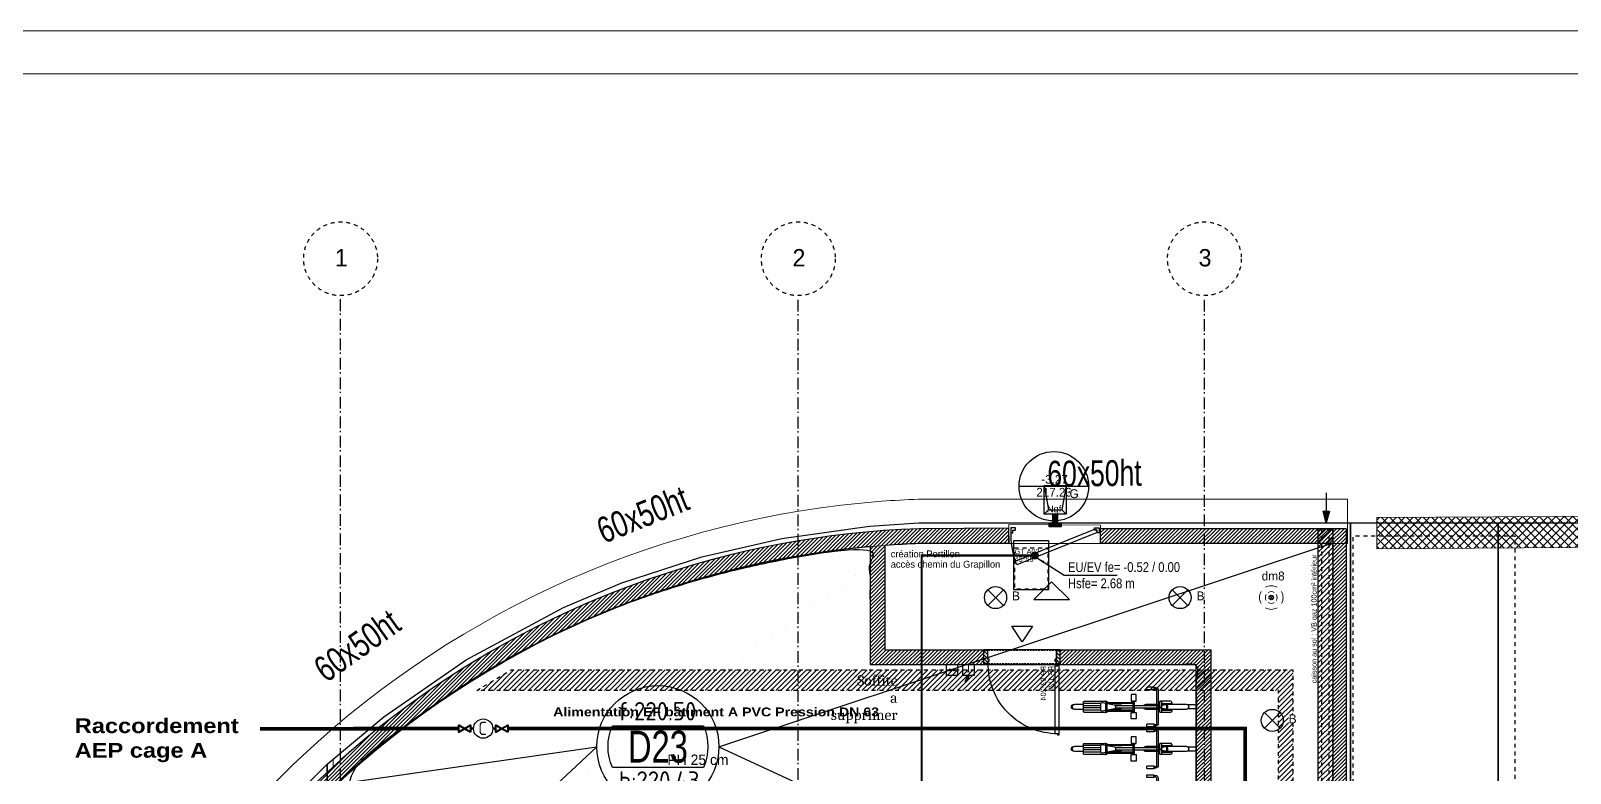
# Model space of a CAD drawing. Header units: centimetres. Extents: x -35664 to 50682, y -23001 to 23705.
# Drawn here: x 3421 to 5506, y 5173 to 6179 of the extents above; entities that cross this region are included whole.
import ezdxf
from ezdxf.enums import TextEntityAlignment as Align

# ---------------------------------------------------------------- set-up
doc = ezdxf.new("R2010")
doc.units = ezdxf.units.CM
for name, pattern in [('ISO-03', [1.5, 0.6, -0.9]), ('prlm_ef', [0.165, 0.1, -0.065]), ('prlm_eu', [2, 1.25, -0.25, 0.25, -0.25]), ('Style de ligne -13', [0.147638, 0.098425, -0.049213]), ('Style de ligne -6', [1.04164, 0.625, -0.20828, 0.06943, -0.13893]), ('VW-01', [0.41656, 0.20828, -0.20828])]:
    doc.linetypes.add(name, pattern=pattern)
for name, color, linetype, lineweight in [('01_linteaux', 252, 'Continuous', 20), ('01_poutres', 252, 'Continuous', 20), ('01_texte_repere', 252, 'Continuous', 20), ('B BATI-structure', 252, 'VW-01', 18), ('prlm-ELEC-CFO', 1, 'Continuous', 25), ('prlm-ZCARTOUCHE', 181, 'Continuous', 13)]:
    doc.layers.add(name, color=color, linetype=linetype, lineweight=lineweight)
for name, color, linetype in [('01_texte', 252, 'Continuous'), ('B Faux plafonds', 9, 'Continuous'), ('B Faux plafonds_Hatch', 9, 'Continuous'), ('B GÈnÈral_Hatch', 252, 'Continuous'), ('B Général', 252, 'Continuous'), ('C ANNOTATIONS-prestations', 252, 'Continuous'), ('C ANNOTATIONS-texte', 252, 'Continuous'), ('C ANNOTATIONS-textes-numérotation gaine', 252, 'ISO-03'), ('D SURFACES-shab', 252, 'Continuous'), ('prlm-BA', 252, 'Continuous'), ('prlm-EAU-EF', 161, 'Continuous'), ('prlm-EAU-EUEV', 25, 'Continuous'), ('prlm-GT', 242, 'Continuous'), ('prlm-MOD', 64, 'Continuous')]:
    doc.layers.add(name, color=color, linetype=linetype)
doc.layers.add('prlm-ZEROPLOT', color=254, linetype='Continuous', plot=False)
doc.styles.add('CEDREP', font='GILC____.TTF')
doc.styles.add('CEDTXT', font='isocp.shx')
doc.styles.add('Eurostile', font='Eurosti.TTF')
doc.styles.add('prlm-eau-ef', font='ariblk.ttf', dxfattribs={"height": 18})
doc.styles.add('prlm-eau-euev', font='pala.ttf', dxfattribs={"height": 18})
doc.styles.add('prlm-elec-cfo', font='comic.ttf', dxfattribs={"height": 12})
doc.styles.add('prlm-heavy', font='ariblk.ttf', dxfattribs={"height": 18})
doc.styles.add('prlm-mod', font='cambriaz.ttf', dxfattribs={"height": 18})
doc.styles.get("Standard").update_dxf_attribs({"font": 'isocp.shx', "height": 15})
doc.dimstyles.new('ISO-25', dxfattribs={"dimtxt": 2.5, "dimasz": 2.5, "dimexe": 1.25, "dimexo": 0.625, "dimtad": 1, "dimtxsty": 'Standard', "dimcen": 2.5, "dimadec": 0, "dimazin": 0, "dimtfac": 1, "dimtmove": 0, "dimatfit": 3, "dimfxl": 1, "dimarcsym": 0})
pattern_1 = [(45, (0, 0), (2.4253472, -2.6458333), [])]
pattern_2 = [(45, (0, 0), (-5.6568542, 5.6568542), []), (135, (0, 0), (5.6568542, 5.6568542), [])]
pattern_3 = [(45, (0, 0.2205), (-3.5277778, 3.3072917), [])]

# ---------------------------------------------------------------- blocks, each defined once
blk = doc.blocks.new('A 90.Groupe-16-1')
at = {"layer": 'B Général', "linetype": 'Continuous'}
blk.add_line((4760, 5562), (4854.1, 5562), dxfattribs=at)
blk.add_circle((4807, 5562), 47.1, dxfattribs=at)
at = {"layer": 'B Général', "attachment_point": 2, "rotation": 0, "line_spacing_factor": 0.894142, "style": 'Eurostile'}
for s, insert, char_height in [('-3,27', (4808, 5577.3), 11.77), ('217.23', (4807.4, 5559.8), 11.77), ('Ngf', (4807.4, 5535.9), 9.41)]:
    blk.add_mtext(s, dxfattribs=dict(at, insert=insert, char_height=char_height))
blk = doc.blocks.new('A 90.Flèche entrée')
at = {"layer": 'B Général', "linetype": 'Continuous', "flags": 128}
blk.add_lwpolyline([(9.2, 16.7), (-15, -7.5), (33.5, -7.5)], close=True, dxfattribs=at)
blk = doc.blocks.new('A 90.Groupe-22-1')
at = {"layer": 'B Général', "linetype": 'Continuous', "flags": 128}
for points in [[(4748.6, 5499), (4751.3, 5499), (4751.3, 5502.3), (4755.3, 5502.3), (4755.3, 5505.6), (4748.6, 5505.6), (4748.6, 5505.6), (4748.6, 5505.6), (4748.6, 5499.9), (4748.6, 5499.9)], [(4868.6, 5499), (4865.9, 5499), (4865.9, 5502.3), (4861.9, 5502.3), (4861.9, 5505.6), (4868.6, 5505.6)]]:
    blk.add_lwpolyline(points, close=True, dxfattribs=at)
at = {"layer": 'B Général', "flags": 128}
blk.add_lwpolyline([(4865.6, 5499.4), (4756.8, 5455.5), (4754.8, 5460.4), (4863.6, 5504.3)], close=True, dxfattribs=at)
at = {"layer": 'B Général', "linetype": 'Continuous'}
blk.add_arc((4862.8, 5497.5), 114.2, 179.2733, 198.9465, dxfattribs=at)
blk = doc.blocks.new('A 90.PP 93_204 PF1_2h mur20')
at = {"layer": 'B GÈnÈral_Hatch', "linetype": 'Continuous'}
h = blk.add_hatch(dxfattribs=at)
h.set_pattern_fill('50_BETON', color=256, style=0, pattern_type=2)
h.set_pattern_definition(pattern_1)
edge = h.paths.add_edge_path()
edge.add_line((-51.6, -9), (-50.9, -8.4))
edge.add_line((-50.9, -8.4), (-50.9, -8.4))
edge.add_arc((-50.8, -8.5), 0.2, 48.9909, 131.0091, ccw=False)
edge.add_line((-50.7, -8.4), (-50.7, -8.4))
edge.add_line((-50.7, -8.4), (-50.1, -8.9))
edge.add_line((-50.1, -8.9), (-50.1, -8.9))
edge.add_arc((-50.1, -8.8), 0.05, 228.9909, 270)
edge.add_line((-50.1, -8.9), (-50.1, -8.9))
edge.add_line((-50.1, -8.9), (-46.7, -8.9))
edge.add_line((-46.7, -8.9), (-46.7, -8.9))
edge.add_arc((-46.7, -8.8), 0.0435, 270, 360)
edge.add_line((-46.7, -8.8), (-46.7, 2.7))
edge.add_arc((-46.5, 2.7), 0.174, 90, 180, ccw=False)
edge.add_line((-46.5, 2.9), (-46.5, 2.9))
edge.add_line((-46.5, 2.9), (-44.9, 2.9))
edge.add_line((-44.9, 2.9), (-44.9, 2.9))
edge.add_arc((-44.9, 2.9), 0.0435, 270, 360)
edge.add_line((-44.9, 2.9), (-44.9, 6))
edge.add_arc((-44.9, 6), 0.0435, 0, 90)
edge.add_line((-44.9, 6), (-44.9, 6))
edge.add_line((-44.9, 6), (-46.5, 6))
edge.add_line((-46.5, 6), (-46.5, 6))
edge.add_arc((-46.5, 6.2), 0.174, 180, 270, ccw=False)
edge.add_line((-46.7, 6.2), (-46.7, 8.8))
edge.add_arc((-46.7, 8.8), 0.0435, 0, 90)
edge.add_line((-46.7, 8.9), (-46.7, 8.9))
edge.add_line((-46.7, 8.9), (-50.1, 8.9))
edge.add_line((-50.1, 8.9), (-50.1, 8.9))
edge.add_arc((-50.1, 8.8), 0.05, 90, 131.0091)
edge.add_line((-50.1, 8.9), (-50.1, 8.9))
edge.add_line((-50.1, 8.9), (-50.7, 8.4))
edge.add_line((-50.7, 8.4), (-50.7, 8.4))
edge.add_arc((-50.8, 8.5), 0.2, 233.0967, 311.0091, ccw=False)
edge.add_line((-50.9, 8.4), (-50.9, 8.4))
edge.add_line((-50.9, 8.4), (-51.4, 8.8))
edge.add_line((-51.4, 8.8), (-51.4, 8.8))
edge.add_line((-51.4, 8.8), (-51.6, 9))
edge.add_line((-51.6, 9), (-51.6, -9))
h = blk.add_hatch(dxfattribs=at)
h.set_pattern_fill('50_BETON', color=256, style=0, pattern_type=2)
h.set_pattern_definition(pattern_1)
edge = h.paths.add_edge_path()
edge.add_line((51.6, -9), (50.9, -8.4))
edge.add_line((50.9, -8.4), (50.9, -8.4))
edge.add_arc((50.8, -8.5), 0.2, 48.9909, 131.0091)
edge.add_line((50.7, -8.4), (50.7, -8.4))
edge.add_line((50.7, -8.4), (50.1, -8.9))
edge.add_line((50.1, -8.9), (50.1, -8.9))
edge.add_arc((50.1, -8.8), 0.05, 270, 311.0091, ccw=False)
edge.add_line((50.1, -8.9), (50.1, -8.9))
edge.add_line((50.1, -8.9), (46.7, -8.9))
edge.add_line((46.7, -8.9), (46.7, -8.9))
edge.add_arc((46.7, -8.8), 0.0435, 180, 270, ccw=False)
edge.add_line((46.7, -8.8), (46.7, 2.7))
edge.add_arc((46.5, 2.7), 0.174, 0, 90)
edge.add_line((46.5, 2.9), (46.5, 2.9))
edge.add_line((46.5, 2.9), (44.9, 2.9))
edge.add_line((44.9, 2.9), (44.9, 2.9))
edge.add_arc((44.9, 2.9), 0.0435, 180, 270, ccw=False)
edge.add_line((44.9, 2.9), (44.9, 6))
edge.add_arc((44.9, 6), 0.0435, 90, 180, ccw=False)
edge.add_line((44.9, 6), (44.9, 6))
edge.add_line((44.9, 6), (46.5, 6))
edge.add_line((46.5, 6), (46.5, 6))
edge.add_arc((46.5, 6.2), 0.174, 270, 360)
edge.add_line((46.7, 6.2), (46.7, 8.8))
edge.add_arc((46.7, 8.8), 0.0435, 90, 180, ccw=False)
edge.add_line((46.7, 8.9), (46.7, 8.9))
edge.add_line((46.7, 8.9), (50.1, 8.9))
edge.add_line((50.1, 8.9), (50.1, 8.9))
edge.add_arc((50.1, 8.8), 0.05, 48.9909, 90, ccw=False)
edge.add_line((50.1, 8.9), (50.1, 8.9))
edge.add_line((50.1, 8.9), (50.7, 8.4))
edge.add_line((50.7, 8.4), (50.7, 8.4))
edge.add_arc((50.8, 8.5), 0.2, 228.9909, 306.9033)
edge.add_line((50.9, 8.4), (50.9, 8.4))
edge.add_line((50.9, 8.4), (51.4, 8.8))
edge.add_line((51.4, 8.8), (51.4, 8.8))
edge.add_line((51.4, 8.8), (51.6, 9))
edge.add_line((51.6, 9), (51.6, -9))
at = {"layer": 'B Général', "linetype": 'Style de ligne -13', "ltscale": 25.4}
for p, q in [((46.7, 9), (-46.7, 9)), ((46.7, -9), (-46.7, -9))]:
    blk.add_line(p, q, dxfattribs=at)
at = {"layer": 'B Général', "linetype": 'Continuous', "flags": 128}
for points in [[(45, 12), (48.5, 12), (48.5, 10), (50, 10), (50, 106), (48.5, 106), (48.5, 104), (45, 104)], [(0, -20.5), (-14, -41.9), (14, -41.9)]]:
    blk.add_lwpolyline(points, close=True, dxfattribs=at)
for points in [[(-46.5, 8.8), (-46.5, 6.2, 0.414214), (-46.5, 6.1), (-46.5, 6.1), (-44.9, 6.1), (-44.9, 6.1, -0.414214), (-44.7, 6), (-44.7, 2.9, -0.414214), (-44.9, 2.7), (-44.9, 2.7), (-46.5, 2.7), (-46.5, 2.7, 0.414214), (-46.5, 2.7), (-46.5, -8.8, -0.414214), (-46.7, -9), (-46.7, -9), (-50.1, -9), (-50.1, -9, -0.18087), (-50.2, -9), (-50.2, -8.9), (-50.8, -8.5), (-50.8, -8.5, 0.373975), (-50.8, -8.5), (-50.8, -8.5), (-51.5, -9), (-51.6, -9), (-50.9, -8.4), (-50.9, -8.4, -0.373975), (-50.7, -8.4), (-50.7, -8.4), (-50.1, -8.9), (-50.1, -8.9, 0.18087), (-50.1, -8.9), (-50.1, -8.9), (-46.7, -8.9), (-46.7, -8.9, 0.414214), (-46.7, -8.8), (-46.7, 2.7, -0.414214), (-46.5, 2.9), (-46.5, 2.9), (-44.9, 2.9), (-44.9, 2.9, 0.414214), (-44.9, 2.9), (-44.9, 6, 0.414214), (-44.9, 6), (-44.9, 6), (-46.5, 6), (-46.5, 6, -0.414214), (-46.7, 6.2), (-46.7, 8.8, 0.414214), (-46.7, 8.9), (-46.7, 8.9), (-50.1, 8.9), (-50.1, 8.9, 0.18087), (-50.1, 8.9), (-50.1, 8.9), (-50.7, 8.4), (-50.7, 8.4, -0.353689), (-50.9, 8.4), (-50.9, 8.4), (-51.4, 8.8), (-51.4, 8.8), (-51.6, 9), (-51.5, 9), (-50.9, 8.5, 0.385556), (-50.8, 8.5), (-50.8, 8.5), (-50.2, 8.9), (-50.2, 9, -0.18087), (-50.1, 9), (-50.1, 9), (-46.7, 9), (-46.7, 9, -0.414214)], [(46.5, 8.8), (46.5, 6.2, -0.414214), (46.5, 6.1), (46.5, 6.1), (44.9, 6.1), (44.9, 6.1, 0.414214), (44.7, 6), (44.7, 2.9, 0.414214), (44.9, 2.7), (44.9, 2.7), (46.5, 2.7), (46.5, 2.7, -0.414214), (46.5, 2.7), (46.5, -8.8, 0.414214), (46.7, -9), (46.7, -9), (50.1, -9), (50.1, -9, 0.18087), (50.2, -9), (50.2, -8.9), (50.8, -8.5), (50.8, -8.5, -0.373975), (50.8, -8.5), (50.8, -8.5), (51.5, -9), (51.6, -9), (50.9, -8.4), (50.9, -8.4, 0.373975), (50.7, -8.4), (50.7, -8.4), (50.1, -8.9), (50.1, -8.9, -0.18087), (50.1, -8.9), (50.1, -8.9), (46.7, -8.9), (46.7, -8.9, -0.414214), (46.7, -8.8), (46.7, 2.7, 0.414214), (46.5, 2.9), (46.5, 2.9), (44.9, 2.9), (44.9, 2.9, -0.414214), (44.9, 2.9), (44.9, 6, -0.414214), (44.9, 6), (44.9, 6), (46.5, 6), (46.5, 6, 0.414214), (46.7, 6.2), (46.7, 8.8, -0.414214), (46.7, 8.9), (46.7, 8.9), (50.1, 8.9), (50.1, 8.9, -0.18087), (50.1, 8.9), (50.1, 8.9), (50.7, 8.4), (50.7, 8.4, 0.353689), (50.9, 8.4), (50.9, 8.4), (51.4, 8.8), (51.4, 8.8), (51.6, 9), (51.5, 9), (50.9, 8.5, -0.385556), (50.8, 8.5), (50.8, 8.5), (50.2, 8.9), (50.2, 9, 0.18087), (50.1, 9), (50.1, 9), (46.7, 9), (46.7, 9, 0.414214)]]:
    blk.add_lwpolyline(points, format="xyb", close=True, dxfattribs=at)
at = {"layer": 'B Général', "linetype": 'Continuous'}
blk.add_circle((48.5, 9.5), 0.5, dxfattribs=at)
blk.add_arc((48.5, 9.5), 94.5, 90, 181.2323, dxfattribs=at)
at = {"layer": 'C ANNOTATIONS-prestations', "insert": (25.2, 12.2), "char_height": 7.06, "attachment_point": 1, "rotation": 90, "line_spacing_factor": 0.894142, "style": 'Eurostile'}
blk.add_mtext('PP 93*204\\PPF 1/2h\\P', dxfattribs=at)
blk = doc.blocks.new('A 90.Groupe-17-1')
at = {"layer": 'B Général', "linetype": 'Continuous', "flags": 128}
for points in [[(-82.2, -2.5), (-82.5, -2.5, -0.414214), (-85, 0, -0.414214), (-82.5, 2.5), (-82.2, 2.5)], [(73.5, 2.5), (82.5, 2.5, -0.414214), (85, 0, -0.414214), (82.5, -2.5), (73.5, -2.5)]]:
    blk.add_lwpolyline(points, format="xyb", dxfattribs=at)
blk = doc.blocks.new('A 90.Groupe-18-1')
at = {"layer": 'B Général', "linetype": 'Continuous'}
for p, q in [((-44.4, 4.5), (-67.9, 4.5)), ((-44.5, 1.5), (-67.9, 1.5)), ((48.5, 3.5), (48.5, 4.5)), ((51.5, 3.5), (51.5, 6)), ((-44.5, -1.5), (-67.9, -1.5)), ((-44.4, -4.5), (-67.9, -4.5)), ((-46.3, -7.5), (-36.4, -7.5)), ((48.5, -4.5), (48.5, -3.5)), ((51.5, -6), (51.5, -3.5))]:
    blk.add_line(p, q, dxfattribs=at)
at = {"layer": 'B Général', "linetype": 'Continuous', "flags": 128}
for points in [[(29.3, 24, -0.414214), (31.3, 22), (31.3, -22, -0.414214), (29.3, -24), (27.8, -24), (27.8, -26), (29.3, -26, 0.414214), (33.3, -22), (33.3, 22, 0.414214), (29.3, 26), (27.8, 26), (27.8, 24)], [(35, 6, -0.414214), (36.5, 7.5, -0.414214), (38, 6), (38, 5.3), (38, 0), (38, -1.5), (38, -5.7), (38, -6, -0.414214), (36.5, -7.5, -0.414214), (35, -6), (35, -5.7), (35, -1.1), (35, -0.3), (35, 5.3)], [(51.5, 6, -0.414214), (50, 4.5), (48.5, 4.5), (48.5, 3.5), (51.5, 3.5), (51.5, 6)], [(51.5, -3.5), (48.5, -3.5), (48.5, -4.5), (50, -4.5, -0.414214), (51.5, -6)]]:
    blk.add_lwpolyline(points, format="xyb", close=True, dxfattribs=at)
for points in [[(-67.9, 3.5), (-79.8, 3.5, 0.414214), (-83.3, 0, 0.414214), (-79.8, -3.5), (-67.9, -3.5)], [(-24.7, 1.5), (-15.5, 1.5, 0.236068), (-17.5, 2.5), (-25.5, 2.5)], [(35, 1.5), (35, 3.5), (17.1, 3.5), (16.8, 3.5, 0.269117), (13.3, 1.5)], [(37.6, 1, 0.213163), (36.5, 1.5), (33.3, 1.5)], [(38, 4.5), (50, 4.5, 0.414214), (51.5, 6, 0.414214), (50, 7.5), (36.5, 7.5)], [(38, -3.5), (71.1, -3.5, 0.414214), (74.6, 0, 0.414214), (71.1, 3.5), (38, 3.5)], [(-24.7, -1.5), (-25.5, -2.5), (-17.5, -2.5, 0.236068), (-15.5, -1.5)], [(35, -1.5), (13.3, -1.5, 0.269117), (16.8, -3.5), (17.1, -3.5), (35, -3.5)], [(38, -4.5), (50, -4.5, -0.414214), (51.5, -6, -0.414214), (50, -7.5), (36.5, -7.5)]]:
    blk.add_lwpolyline(points, format="xyb", dxfattribs=at)
for points in [[(-37.9, 5.1), (-37.9, 6.5), (-37.9, 6.5), (-37.9, 6.6), (-37.9, 6.6), (-37.9, 6.7), (-37.9, 6.7), (-38, 6.8), (-38, 6.8), (-38, 6.9), (-38, 6.9), (-38, 7), (-38.1, 7), (-38.1, 7.1), (-38.1, 7.1), (-38.1, 7.1), (-38.2, 7.2), (-38.2, 7.2), (-38.2, 7.2), (-38.3, 7.3), (-38.3, 7.3), (-38.4, 7.3), (-38.4, 7.4), (-38.4, 7.4), (-38.5, 7.4), (-38.5, 7.4), (-38.6, 7.4), (-38.6, 7.5), (-38.7, 7.5), (-38.7, 7.5), (-38.8, 7.5), (-38.8, 7.5), (-38.9, 7.5), (-38.9, 7.5), (-66.9, 7.5), (-67, 7.5), (-67, 7.5), (-67.1, 7.5), (-67.1, 7.5), (-67.2, 7.5), (-67.2, 7.5), (-67.3, 7.4), (-67.3, 7.4), (-67.3, 7.4), (-67.4, 7.4), (-67.4, 7.4), (-67.5, 7.3), (-67.5, 7.3), (-67.6, 7.3), (-67.6, 7.2), (-67.6, 7.2), (-67.7, 7.2), (-67.7, 7.1), (-67.7, 7.1), (-67.7, 7.1), (-67.8, 7), (-67.8, 7), (-67.8, 6.9), (-67.8, 6.9), (-67.9, 6.8), (-67.9, 6.8), (-67.9, 6.7), (-67.9, 6.7), (-67.9, 6.6), (-67.9, 6.6), (-67.9, 6.5), (-67.9, 6.5), (-67.9, -6.5), (-67.9, -6.5), (-67.9, -6.6), (-67.9, -6.6), (-67.9, -6.7), (-67.9, -6.7), (-67.9, -6.8), (-67.9, -6.8), (-67.8, -6.9), (-67.8, -6.9), (-67.8, -7), (-67.8, -7), (-67.7, -7.1), (-67.7, -7.1), (-67.7, -7.1), (-67.7, -7.2), (-67.6, -7.2), (-67.6, -7.2), (-67.6, -7.3), (-67.5, -7.3), (-67.5, -7.3), (-67.4, -7.4), (-67.4, -7.4), (-67.3, -7.4), (-67.3, -7.4), (-67.3, -7.4), (-67.2, -7.5), (-67.2, -7.5), (-67.1, -7.5), (-67.1, -7.5), (-67, -7.5), (-67, -7.5), (-66.9, -7.5), (-38.9, -7.5), (-38.9, -7.5), (-38.8, -7.5), (-38.8, -7.5), (-38.7, -7.5), (-38.7, -7.5), (-38.6, -7.5), (-38.6, -7.4), (-38.5, -7.4), (-38.5, -7.4), (-38.4, -7.4), (-38.4, -7.4), (-38.4, -7.3), (-38.3, -7.3), (-38.3, -7.3), (-38.2, -7.2), (-38.2, -7.2), (-38.2, -7.2), (-38.1, -7.1), (-38.1, -7.1), (-38.1, -7.1), (-38.1, -7), (-38, -7), (-38, -6.9), (-38, -6.9), (-38, -6.8), (-38, -6.8), (-37.9, -6.7), (-37.9, -6.7), (-37.9, -6.6), (-37.9, -6.6), (-37.9, -6.5), (-37.9, -6.5), (-37.9, -5.1)], [(-37.9, -6.5), (-37.9, -6.5), (-37.9, -6.6), (-37.9, -6.6), (-37.9, -6.7), (-37.9, -6.7), (-38, -6.8), (-38, -6.8), (-38, -6.9), (-38, -6.9), (-38, -7), (-38.1, -7), (-38.1, -7.1), (-38.1, -7.1), (-38.1, -7.1), (-38.2, -7.2), (-38.2, -7.2), (-38.2, -7.2), (-38.3, -7.3), (-38.3, -7.3), (-38.4, -7.3), (-38.4, -7.4), (-38.4, -7.4), (-38.5, -7.4), (-38.5, -7.4), (-38.6, -7.4), (-38.6, -7.5), (-38.7, -7.5), (-38.7, -7.5), (-38.8, -7.5), (-38.8, -7.5), (-38.9, -7.5), (-38.9, -7.5), (-36.4, -7.5), (-36.4, 7.5), (-38.9, 7.5), (-38.9, 7.5), (-38.8, 7.5), (-38.8, 7.5), (-38.7, 7.5), (-38.7, 7.5), (-38.6, 7.5), (-38.6, 7.4), (-38.5, 7.4), (-38.5, 7.4), (-38.4, 7.4), (-38.4, 7.4), (-38.4, 7.3), (-38.3, 7.3), (-38.3, 7.3), (-38.2, 7.2), (-38.2, 7.2), (-38.2, 7.2), (-38.1, 7.1), (-38.1, 7.1), (-38.1, 7.1), (-38.1, 7), (-38, 7), (-38, 6.9), (-38, 6.9), (-38, 6.8), (-38, 6.8), (-37.9, 6.7), (-37.9, 6.7), (-37.9, 6.6), (-37.9, 6.6), (-37.9, 6.5), (-37.9, 6.5), (-37.9, 5.1), (-37.9, -5.1)], [(-1, 6), (-1, 4.4), (-26.1, 4.4), (-26.1, 4.4), (-36.4, 4.4), (-36.4, 6)], [(-24.7, 1.5), (35, 1.5), (35, -1.5), (-24.7, -1.5)], [(-1, 7.5), (1, 7.5), (1, -7.5), (-1, -7.5)], [(-1, -6), (-1, -4.4), (-26.1, -4.4), (-26.1, -4.4), (-36.4, -4.4), (-36.4, -6)]]:
    blk.add_lwpolyline(points, close=True, dxfattribs=at)
blk = doc.blocks.new('A 90.Groupe-19-1')
at = {"layer": 'B Général', "linetype": 'Continuous', "flags": 128}
for points in [[(18.8, 27, 0.414214), (17.8, 26), (17.8, 24, 0.414214), (18.8, 23), (26.8, 23, 0.414214), (27.8, 24), (27.8, 26, 0.414214), (26.8, 27)], [(-24.5, -0.8), (-24.5, 0.8, 0.374346), (-26.2, 2.7), (-42.5, 6, 0.414214), (-44.5, 4), (-44.5, -4, 0.414214), (-42.5, -6), (-26.2, -2.7, 0.374346)], [(18.8, -23, 0.414214), (17.8, -24), (17.8, -26, 0.414214), (18.8, -27), (26.8, -27, 0.414214), (27.8, -26), (27.8, -24, 0.414214), (26.8, -23)]]:
    blk.add_lwpolyline(points, format="xyb", close=True, dxfattribs=at)
for points in [[(3.5, 16.5), (-3.5, 16.5), (-3.5, 7.5), (3.5, 7.5)], [(3.5, -16.5), (-3.5, -16.5), (-3.5, -7.5), (3.5, -7.5)]]:
    blk.add_lwpolyline(points, close=True, dxfattribs=at)
blk.add_lwpolyline([(45, -3, -0.059975), (42.9, -2.7, -0.041981), (39.9, -2.1), (39.9, -2.1, -0.084039), (37.4, -0.9), (37.4, -0.9), (37.4, -0.9, -0.240474), (37, 0), (37, 0), (37, 0, -0.240474), (37.4, 0.9), (37.4, 0.9), (37.4, 0.9, -0.084039), (39.9, 2.1), (39.9, 2.1, -0.041981), (42.9, 2.7, -0.059975), (45, 3)], format="xyb", dxfattribs=at)
blk = doc.blocks.new('A 90.Velo 01p')
at = {"layer": 'B Général', "linetype": 'Continuous', "flags": 128}
blk.add_lwpolyline([(45, 3), (45, -3, 0.333333)], format="xyb", close=True, dxfattribs=at)
at = {"layer": 'B Général'}
for name in ['A 90.Groupe-18-1', 'A 90.Groupe-19-1', 'A 90.Groupe-17-1']:
    blk.add_blockref(name, (0, 0), dxfattribs=at)
blk = doc.blocks.new('A 90.Groupe-31-1')
at = {"layer": 'B Général', "xscale": -1, "rotation": 180.005734279773}
for p in [(4915.2, 5263), (4915.2, 5206), (4915.1, 5144), (4915.2, 5087), (4915.2, 5030), (4915.2, 4973)]:
    blk.add_blockref('A 90.Velo 01p', p, dxfattribs=at)
blk = doc.blocks.new('A 90.Groupe-32-1')
at = {"layer": 'B Général', "linetype": 'VW-01', "ltscale": 25.4}
for p, q in [((5164.8, 4653.4), (5165, 5505.4)), ((5169.8, 4653.4), (5170, 5505.4)), ((5179.8, 4653.4), (5180, 5505.4)), ((5184.8, 4653.4), (5185, 5505.4))]:
    blk.add_line(p, q, dxfattribs=at)
blk = doc.blocks.new('A 90.Groupe-35-1')
at = {"layer": 'B Général', "linetype": 'VW-01', "ltscale": 25.4, "flags": 128}
blk.add_lwpolyline([(4754, 5478.4), (4799, 5478.4), (4799, 5422.6), (4754, 5422.6)], close=True, dxfattribs=at)
at = {"layer": 'C ANNOTATIONS-textes-numérotation gaine', "insert": (4754, 5477.1), "char_height": 7.06, "width": 50, "attachment_point": 1, "line_spacing_factor": 0.894142, "style": 'Eurostile'}
blk.add_mtext('GT A02\\P45*55', dxfattribs=at)
blk = doc.blocks.new('A 90.Groupe-36-1')
at = {"layer": 'B Faux plafonds_Hatch', "linetype": 'Continuous'}
blk.add_hatch(color=250, dxfattribs=at).paths.add_polyline_path([(5180.3, 5528.3), (5176.1, 5512.4), (5171.8, 5528.3)])
h = blk.add_hatch(dxfattribs=at)
h.set_pattern_fill('F_P__SOFFITE', color=256, style=0, pattern_type=2)
h.set_pattern_definition(pattern_3)
h.paths.add_polyline_path([(5165, 5504.4), (5184.8, 5504.4), (5184.8, 4668.4), (5165, 4668.4)])
at = {"layer": 'B Faux plafonds'}
blk.add_line((5176.1, 5553), (5176.1, 5512.4), dxfattribs=at)
at = {"layer": 'B Faux plafonds', "linetype": 'Continuous', "flags": 128}
for points in [[(5180.3, 5528.3), (5176.1, 5512.4), (5171.8, 5528.3)], [(5165, 5504.4), (5184.8, 5504.4), (5184.8, 4668.4), (5165, 4668.4)]]:
    blk.add_lwpolyline(points, close=True, dxfattribs=at)
at = {"layer": 'B Faux plafonds', "insert": (5155.9, 5469.4), "char_height": 7.059, "attachment_point": 3, "rotation": 90, "line_spacing_factor": 2.787748, "style": 'Eurostile'}
blk.add_mtext('caisson au sol : VB gaz 100cm² intérieur ', dxfattribs=at)
blk = doc.blocks.new('xi.lumG')
at = {"layer": 'prlm-ELEC-CFO', "ltscale": 0.01}
for points in [[(-3.1, 7.1), (-3.1, -4.4), (3.1, -4.4), (3.1, 7.1)], [(-8, -4.4), (-8, -10), (8, -10), (8, -4.4)]]:
    blk.add_hatch(color=0, dxfattribs=at).paths.add_polyline_path(points)
at = {"layer": 'prlm-ELEC-CFO', "color": 0, "ltscale": 0.01}
for points in [[(-15, 46), (15, 46), (15, 7.1), (-15, 7.1)], [(-3.1, 7.1), (3.1, 7.1), (3.1, -4.4), (-3.1, -4.4)], [(-8, -4.4), (8, -4.4), (8, -10), (-8, -10)]]:
    blk.add_lwpolyline(points, close=True, dxfattribs=at)
at = {"layer": 'prlm-ELEC-CFO', "color": 0, "ltscale": 0.01, "flags": 128}
for points in [[(-15, 46), (-9, 12.8), (-15, 7.1)], [(15, 46), (9, 12.8), (15, 7.1)], [(-9, 12.8), (9, 12.8)]]:
    blk.add_lwpolyline(points, dxfattribs=at)
blk = doc.blocks.new('xi.dm8')
at = {"layer": 'prlm-ELEC-CFO', "color": 0}
for points in [[(-2.1, 2.1), (2.1, -2.1)], [(2.1, 2.1), (-2.1, -2.1)]]:
    blk.add_lwpolyline(points, dxfattribs=at)
blk.add_circle((0, 0), 3, dxfattribs=at)
at = {"layer": 'prlm-ELEC-CFO', "color": 0, "lineweight": 13}
for radius, start, end in [(16, 150, 210), (16, 60, 120), (8, 150, 210), (8, 60, 120), (8, 330, 30), (16, 330, 30), (16, 240, 300), (8, 240, 300)]:
    blk.add_arc((0, 0), radius, start, end, dxfattribs=at)
blk = doc.blocks.new('xi.lumB')
at = {"layer": 'prlm-ELEC-CFO', "color": 0, "linetype": 'ByBlock'}
for p, q in [((10.6, 10.6), (-10.6, -10.6)), ((-10.6, 10.6), (10.6, -10.6))]:
    blk.add_line(p, q, dxfattribs=at)
blk.add_circle((0, 0), 15, dxfattribs=at)
blk = doc.blocks.new('xi.pc-sail')
at = {"layer": 'prlm-ELEC-CFO', "color": 0, "linetype": 'ByBlock', "lineweight": -2, "flags": 128}
blk.add_lwpolyline([(-7.5, 15), (7.5, 15), (7.5, 0), (-7.5, 0)], close=True, dxfattribs=at)
at = {"layer": 'prlm-ELEC-CFO', "color": 0, "linetype": 'ByBlock', "lineweight": 5, "const_width": 2}
for points in [[(-4, 7.5, 1), (-2, 7.5, 1)], [(2, 7.5, 1), (4, 7.5, 1)]]:
    blk.add_lwpolyline(points, format="xyb", close=True, dxfattribs=at)
blk = doc.blocks.new('xi.it-sail')
at = {"layer": 'prlm-ELEC-CFO', "color": 0, "linetype": 'ByBlock', "lineweight": -2, "flags": 128}
blk.add_lwpolyline([(-1.1, 15), (3, 24.3), (4.6, 23.6), (0.9, 15), (7.5, 15), (7.5, 0), (-7.5, 0), (-7.5, 15)], close=True, dxfattribs=at)
at = {"layer": 'prlm-ELEC-CFO', "color": 0, "linetype": 'ByBlock', "lineweight": -2, "insert": (0, 5.9), "char_height": 10, "width": 15.638, "attachment_point": 5}
blk.add_mtext('{\\fTrebuchet MS|b0|i0|c0|p34;T}', dxfattribs=at)
blk = doc.blocks.new('xi.eu')
at = {"layer": 'prlm-EAU-EUEV', "linetype": 'ByBlock', "lineweight": -2}
h = blk.add_hatch(color=0, dxfattribs=at)
edge = h.paths.add_edge_path()
edge.add_arc((0, 0), 5, 0, 360)
at = {"layer": 'prlm-EAU-EUEV', "color": 0, "linetype": 'ByBlock', "lineweight": 5}
blk.add_circle((0, 0), 5, dxfattribs=at)
blk = doc.blocks.new('A 90.A$C29DF6A38')
at = {"layer": '01_linteaux', "color": 0}
for points in [[(35.1, 983), (-89, 983.6), (-89.2, 958.6), (35, 958)], [(-19.4, 814.1), (-122.6, 814.1), (-122.6, 794.1), (-19.4, 794.1)]]:
    blk.add_lwpolyline(points, close=True, dxfattribs=at)
at = {"layer": '01_linteaux', "color": 0, "ltscale": 3}
blk.add_lwpolyline([(-1004, 655.5), (-1004.2, 666.2)], dxfattribs=at)
at = {"layer": '01_poutres', "color": 0}
for points in [[(-1045, 670.8, -0.170773), (-261.5, 1015.2, -0.160915)], [(-261.5, 1015.2, -0.009735), (-211.3, 1018), (370, 1018)], [(-1004, 627, -0.170773), (-256.9, 955.3, -0.170773)], [(-256.9, 955.3, -0.009512), (-210.2, 958), (370, 958)], [(-1597.3, -559.5), (-1379.3, 159.8, -0.120091), (-1045, 670.8, -0.120091)]]:
    blk.add_lwpolyline(points, format="xyb", dxfattribs=at)
blk.add_lwpolyline([(370, 958), (370, 1018)], dxfattribs=at)
at = {"layer": '01_texte', "color": 0}
for points in [[(-481.5, 682.6), (350.1, 959), (350.1, 959)], [(-646.8, 682.6), (-1360.3, 15)], [(-984, 634.2), (-646.8, 682.6)], [(-481.5, 682.6), (165, 383)]]:
    blk.add_lwpolyline(points, dxfattribs=at)
blk.add_lwpolyline([(-625.7, 710.7), (-502.6, 710.7, -0.21739), (-502.6, 654.5), (-625.7, 654.5, -0.21739), (-625.7, 710.7, 24.041595)], format="xyb", dxfattribs=at)
blk.add_circle((-564.2, 682.6), 82.7, dxfattribs=at)
for s, height, style, p in [('f:220.50', 25, 'CEDTXT', (-565.3, 730.6)), ('D23', 43.2, 'CEDREP', (-564.2, 682.6)), ('b:220.43', 25, 'CEDTXT', (-562.5, 636.7))]:
    blk.add_text(s, height=height, dxfattribs=dict(at, style=style)).set_placement(p, align=Align.MIDDLE_CENTER)
at = {"layer": '01_texte_repere', "color": 0, "char_height": 35, "width": 164.804, "attachment_point": 8, "style": 'CEDREP'}
for insert, rotation in [((27.3, 1035.2), 0.6471), ((-578.1, 980.8), 21.8897), ((-961.2, 805.1), 35.4199)]:
    blk.add_mtext('60x50ht ', dxfattribs=dict(at, insert=insert, rotation=rotation))

msp = doc.modelspace()

# ---------------------------------------------------------------- hatches: boundary and pattern name
at = {"layer": 'B Faux plafonds_Hatch', "linetype": 'Continuous'}
h = msp.add_hatch(dxfattribs=at)
h.set_pattern_fill('F_P__SOFFITE', color=256, style=0, pattern_type=2)
h.set_pattern_definition(pattern_3)
h.paths.add_polyline_path([(5155.041, 4605.032), (5111.514, 4605.032), (5111.514, 5285.218), (4025.553, 5285.218), (4071.79, 5313.082), (5130.755, 5313.082), (5130.755, 4632.056), (5155.041, 4632.056), (5155.041, 4605.032)])
at = {"layer": 'B GÈnÈral_Hatch', "linetype": 'Continuous'}
h = msp.add_hatch(dxfattribs=at)
h.set_pattern_fill('50_BETON', color=256, style=0, pattern_type=2)
h.set_pattern_definition(pattern_1)
edge = h.paths.add_edge_path()
edge.add_arc((4667.759, 4260.406), 1224.726, 92.004638, 160.589767)
edge.add_line((3512.643, 4667.419), (3493.629, 4673.64))
edge.add_arc((4667.759, 4260.406), 1244.726, 91.990923, 160.61055, ccw=False)
edge.add_line((4624.516, 5504.381), (4624.918, 5484.383))
h = msp.add_hatch(dxfattribs=at)
h.set_pattern_fill('50_BETON', color=256, style=0, pattern_type=2)
h.set_pattern_definition(pattern_1)
h.paths.add_polyline_path([(4745.851, 5485.025), (4745.745, 5505.025), (4624.516, 5504.381), (4624.918, 5484.383)])
h = msp.add_hatch(dxfattribs=at)
h.set_pattern_fill('02_ISOLANT', color=256, style=0, pattern_type=2)
h.set_pattern_definition(pattern_2)
h.paths.add_polyline_path([(5482.4, 5520.781), (5244.531, 5519.755), (5244.531, 5477.035), (5576.227, 5479.337), (5994, 5482.285), (6502, 5483.324), (7337.17, 5483.324), (8174.895, 5480.565), (9251.203, 5481.36), (11197.087, 5482.047), (12128.005, 5477.612), (12128.003, 5477.374), (12128.139, 5522.21), (11188, 5523.438), (10769.5, 5523.438), (9413.607, 5520.667), (6570, 5525.48)])
h = msp.add_hatch(dxfattribs=at)
h.set_pattern_fill('02_ISOLANT', color=256, style=0, pattern_type=2)
h.set_pattern_definition(pattern_2)
h.paths.add_polyline_path([(5482.4, 5520.781), (5244.531, 5519.755), (5244.531, 5477.035), (5576.227, 5479.337), (5994, 5482.285), (6502, 5483.324), (7337.17, 5483.324), (8174.895, 5480.565), (9251.203, 5481.36), (11197.087, 5482.047), (12128.005, 5477.612), (12128.003, 5477.374), (12128.139, 5522.21), (11188, 5523.438), (10769.5, 5523.438), (9413.607, 5520.667), (6570, 5525.48)])
h = msp.add_hatch(dxfattribs=at)
h.set_pattern_fill('50_BETON', color=256, style=0, pattern_type=2)
h.set_pattern_definition(pattern_1)
h.paths.add_polyline_path([(4869.967, 5484.376), (5185.041, 5484.376), (5203.041, 5504.376), (4869.967, 5504.376)])
h = msp.add_hatch(dxfattribs=at)
h.set_pattern_fill('50_BETON', color=256, style=0, pattern_type=2)
h.set_pattern_definition(pattern_1)
h.paths.add_polyline_path([(5185.041, 4300.389), (5203.041, 4300.389), (5203.041, 5504.376), (5185.041, 5484.376)])
h = msp.add_hatch(dxfattribs=at)
h.set_pattern_fill('50_BETON', color=256, style=0, pattern_type=2)
h.set_pattern_definition(pattern_1)
h.paths.add_polyline_path([(4558.058, 5320.454), (4578.058, 5340.454), (4578.058, 5481.843), (4558.058, 5480.209)])
h = msp.add_hatch(dxfattribs=at)
h.set_pattern_fill('50_BETON', color=256, style=0, pattern_type=2)
h.set_pattern_definition(pattern_1)
h.paths.add_polyline_path([(4712.411, 5340.454), (4578.058, 5340.454), (4558.058, 5320.454), (4712.411, 5320.454)])
h = msp.add_hatch(dxfattribs=at)
h.set_pattern_fill('50_BETON', color=256, style=0, pattern_type=2)
h.set_pattern_definition(pattern_1)
h.paths.add_polyline_path([(4999.965, 5320.454), (5019.965, 5340.454), (4815.611, 5340.454), (4815.611, 5320.454)])
h = msp.add_hatch(dxfattribs=at)
h.set_pattern_fill('50_BETON', color=256, style=0, pattern_type=2)
h.set_pattern_definition(pattern_1)
h.paths.add_polyline_path([(5019.965, 5340.454), (4999.965, 5320.454), (4999.965, 4884.141), (5019.965, 4884.141)])

# ---------------------------------------------------------------- linework, layer by layer
at = {"layer": 'B Faux plafonds', "linetype": 'VW-01', "ltscale": 25.4, "flags": 128}
msp.add_lwpolyline([(5155.041, 4605.032), (5111.514, 4605.032), (5111.514, 5285.218), (4025.553, 5285.218), (4071.79, 5313.082), (5130.755, 5313.082), (5130.755, 4632.056), (5155.041, 4632.056), (5155.041, 4605.032)], dxfattribs=at)
at = {"layer": 'B Général', "linetype": 'Style de ligne -6', "ltscale": 25.4}
for p, q in [((3840.951, 3286.065), (3840.951, 5821.065)), ((3840.951, 3286.065), (3840.951, 5821.065)), ((4460.948, 3285.43), (4460.948, 5820.43)), ((4460.948, 3285.43), (4460.948, 5820.43)), ((5010.965, 3285.389), (5010.965, 5820.389)), ((5010.965, 3285.389), (5010.965, 5820.389))]:
    msp.add_line(p, q, dxfattribs=at)
at = {"layer": 'B Général', "linetype": 'Continuous', "lineweight": 18}
for p, q in [((4745.745, 5505.025), (4624.516, 5504.381)), ((4745.851, 5485.025), (4624.918, 5484.383)), ((5203.041, 5504.376), (4869.967, 5504.376)), ((5185.041, 5484.376), (4869.967, 5484.376)), ((5185.041, 5484.376), (5185.041, 4909.389)), ((5203.041, 5504.376), (5203.041, 4300.389)), ((4558.058, 5480.209), (4558.058, 5320.454)), ((4578.058, 5481.843), (4578.058, 5340.454)), ((4578.058, 5340.454), (4712.411, 5340.454)), ((4815.611, 5340.454), (5019.965, 5340.454)), ((5019.965, 4884.141), (5019.965, 5340.454)), ((4558.058, 5320.454), (4712.411, 5320.454)), ((4815.611, 5320.454), (4999.965, 5320.454)), ((4999.965, 4884.141), (4999.965, 5320.454))]:
    msp.add_line(p, q, dxfattribs=at)
at = {"layer": 'B Général', "linetype": 'Continuous'}
for p, q in [((4745.745, 5505.025), (4624.516, 5504.381)), ((4745.745, 5505.025), (4745.851, 5485.025)), ((4745.851, 5485.025), (4624.918, 5484.383)), ((4869.967, 5504.376), (4869.967, 5484.376)), ((5203.041, 5504.376), (4869.967, 5504.376)), ((5185.041, 5484.376), (4869.967, 5484.376)), ((5185.041, 5484.376), (5185.041, 4909.389)), ((5203.041, 5504.376), (5203.041, 4917.389)), ((4558.058, 5480.209), (4558.058, 5320.454)), ((4578.058, 5481.843), (4578.058, 5340.454)), ((4578.058, 5340.454), (4712.411, 5340.454)), ((4712.411, 5320.454), (4712.411, 5340.454)), ((4815.611, 5340.454), (5019.965, 5340.454)), ((4815.611, 5320.454), (4815.611, 5340.454)), ((5019.965, 4884.141), (5019.965, 5340.454)), ((4558.058, 5320.454), (4712.411, 5320.454)), ((4815.611, 5320.454), (4999.965, 5320.454)), ((4999.965, 4884.141), (4999.965, 5320.454))]:
    msp.add_line(p, q, dxfattribs=at)
at = {"layer": 'B Général', "linetype": 'Continuous', "lineweight": 18, "flags": 128}
msp.add_lwpolyline([(5482.4, 5520.781), (5244.531, 5519.755), (5244.531, 5477.035), (5576.227, 5479.337), (5994, 5482.285), (6502, 5483.324), (7337.17, 5483.324), (8174.895, 5480.565), (9251.203, 5481.36), (11197.087, 5482.047), (12128.005, 5477.612), (12128.003, 5477.374), (12128.139, 5522.21), (11188, 5523.438), (10769.5, 5523.438), (9413.607, 5520.667), (6570, 5525.48)], close=True, dxfattribs=at)
msp.add_lwpolyline([(5482.4, 5520.781), (5244.531, 5519.755), (5244.531, 5477.035), (5576.227, 5479.337), (5994, 5482.285), (6502, 5483.324), (7337.17, 5483.324), (8174.895, 5480.565), (9251.203, 5481.36), (11197.087, 5482.047), (12128.005, 5477.612), (12128.003, 5477.374), (12128.139, 5522.21), (11188, 5523.438), (10769.5, 5523.438), (9413.607, 5520.667), (6570, 5525.48)], close=True, dxfattribs=at)
at = {"layer": 'B Général', "linetype": 'VW-01', "ltscale": 25.4, "flags": 128}
msp.add_lwpolyline([(7638.484, 4917.389), (7638.484, 5137.389), (5431.798, 5137.389), (5431.798, 5494.314), (5211.798, 5494.314), (5211.798, 5137.278), (5521.96, 5137.278), (5521.96, 4917.389)], close=True, dxfattribs=at)
at = {"layer": 'B Général', "linetype": 'VW-01', "ltscale": 25.4}
for centre in [(3840.951, 5870.389), (3840.951, 5870.389), (4460.948, 5870.389), (4460.948, 5870.389), (5010.965, 5870.389), (5010.965, 5870.389)]:
    msp.add_circle(centre, 50, dxfattribs=at)
at = {"layer": 'B Général', "linetype": 'Continuous', "lineweight": 18}
for radius, start, end in [(1244.726, 91.990923, 160.61055), (1224.726, 92.004638, 160.589767)]:
    msp.add_arc((4667.759, 4260.406), radius, start, end, dxfattribs=at)
at = {"layer": 'B Général', "linetype": 'Continuous'}
for radius, start, end in [(1244.726, 91.990923, 160.61055), (1224.726, 92.004638, 94.200205), (1224.726, 95.138982, 131.83069)]:
    msp.add_arc((4667.759, 4260.406), radius, start, end, dxfattribs=at)
at = {"layer": 'D SURFACES-shab', "linetype": 'Continuous'}
msp.add_open_spline([(4558.058, 5320.454), (4558.058, 5400.332), (4558.058, 5480.209), (4141.998, 5434.851), (3850.951, 5172.965), (3850.951, 4867.473), (3850.951, 4561.982), (4246.458, 4561.982), (4641.965, 4561.982), (4641.965, 4735.685), (4641.965, 4909.389), (4820.965, 4909.389), (4999.965, 4909.389), (4999.965, 5114.921), (4999.965, 5320.454), (4779.011, 5320.454), (4558.058, 5320.454)], degree=2, knots=[0, 0, 0, 1, 1, 2, 2, 3, 3, 4, 4, 5, 5, 6, 6, 7, 7, 8, 8, 8], dxfattribs=at)
at = {"layer": 'prlm-EAU-EF', "linetype": 'prlm_ef', "ltscale": 300, "const_width": 5, "flags": 128}
msp.add_lwpolyline([(3732.006, 5233.3), (4000.931, 5233.461)], dxfattribs=at)
at = {"layer": 'prlm-EAU-EF', "linetype": 'ByBlock', "lineweight": 40}
for points in [[(4016.931, 5228.661), (4009.216, 5233.247), (4008.646, 5233.247), (4000.931, 5228.661), (4000.931, 5238.261), (4008.646, 5233.675), (4009.216, 5233.675), (4016.931, 5238.261)], [(4067.274, 5228.661), (4059.559, 5233.247), (4058.989, 5233.247), (4051.274, 5228.661), (4051.274, 5238.261), (4058.989, 5233.675), (4059.559, 5233.675), (4067.274, 5238.261)]]:
    msp.add_lwpolyline(points, close=True, dxfattribs=at)
at = {"layer": 'prlm-EAU-EF', "const_width": 3.2, "flags": 128}
for points in [[(4016.931, 5233.461), (4021.065, 5233.461)], [(4047.181, 5233.461), (4051.315, 5233.461)]]:
    msp.add_lwpolyline(points, dxfattribs=at)
at = {"layer": 'prlm-EAU-EF'}
msp.add_circle((4034.123, 5233.461), 13.058, dxfattribs=at)
at = {"layer": 'prlm-ZEROPLOT', "ltscale": 25}
msp.add_lwpolyline([(2853.201, 2568.403), (3148.106, 3550.389), (3512.92, 3550.389), (3512.92, 4168.613), (3333.483, 4168.389), (3421.864, 4462.818), (3822.881, 4462.784), (3822.942, 5185.388), (3899.628, 5249.209), (4011.142, 5326.632), (4142.814, 5397.624), (4222.022, 5430.969), (4330.111, 5466.386), (4438.769, 5491.378), (4557.235, 5507.733), (4624.225, 5512.376), (5209.041, 5512.376), (5209.042, 4917.389), (6215.888, 4917.389)], dxfattribs=at)
at = {"layer": 'prlm-ZEROPLOT'}
for points in [[(5209.041, 5512.376), (5409.041, 5512.376), (5409.041, 5117.41), (5521.96, 5117.41), (5521.96, 4917.389), (5209.042, 4917.389)], [(5409.041, 5512.376), (6226.161, 5512.376), (6226.161, 5117.41), (5409.041, 5117.41)], [(3421.864, 4462.818), (3485.04, 4673.28), (3534.377, 4794.014), (3596.961, 4910.551), (3672.801, 5021.563), (3753.074, 5116.359), (3822.942, 5185.388), (3822.881, 4462.784)]]:
    msp.add_lwpolyline(points, close=True, dxfattribs=at)

# ---------------------------------------------------------------- block references
at = {"layer": 'B Faux plafonds'}
msp.add_blockref('A 90.Groupe-36-1', (0, 0), dxfattribs=at)
at = {"layer": 'B Général'}
for name, p in [('A 90.Groupe-22-1', (0, 0)), ('A 90.Groupe-32-1', (0, 0)), ('A 90.Flèche entrée', (4794.755, 5415.849)), ('A 90.Groupe-31-1', (0, 0))]:
    msp.add_blockref(name, p, dxfattribs=at)
at = {"layer": 'B Général', "xscale": -1, "rotation": 180}
msp.add_blockref('A 90.PP 93_204 PF1_2h mur20', (4764.011, 5330.454), dxfattribs=at)
at = {"layer": 'C ANNOTATIONS-prestations'}
msp.add_blockref('A 90.Groupe-16-1', (0, 0), dxfattribs=at)
at = {"layer": 'C ANNOTATIONS-textes-numérotation gaine'}
msp.add_blockref('A 90.Groupe-35-1', (0, 0), dxfattribs=at)
at = {"layer": 'prlm-EAU-EUEV', "xscale": -1}
msp.add_blockref('xi.eu', (4781.276, 5468.047), dxfattribs=at)
at = {"layer": 'prlm-ELEC-CFO', "rotation": 180}
for name, p in [('xi.pc-sail', (4669.207, 5320.454)), ('xi.it-sail', (4691.427, 5320.454))]:
    msp.add_blockref(name, p, dxfattribs=at)

# ---------------------------------------------------------------- texts
at = {"layer": 'B BATI-structure', "insert": (4325, 5198.351), "char_height": 14.118, "width": 167.23418, "attachment_point": 2, "rotation": 0, "line_spacing_factor": 0.894142, "style": 'Eurostile'}
msp.add_mtext('PH 25 cm', dxfattribs=at)
at = {"layer": 'B Général', "char_height": 23.53, "attachment_point": 1, "line_spacing_factor": 0.894142, "style": 'Eurostile'}
for s, insert in [('1', (3833.032, 5883.512)), ('1', (3833.032, 5883.512)), ('2', (4453.03, 5883.512)), ('2', (4453.03, 5883.512)), ('3', (5003.046, 5883.512)), ('3', (5003.046, 5883.512))]:
    msp.add_mtext(s, dxfattribs=dict(at, insert=insert))
at = {"layer": 'C ANNOTATIONS-texte', "insert": (4586.124, 5474.98), "char_height": 9.412, "width": 159.74615, "attachment_point": 1, "line_spacing_factor": 0.894142, "style": 'Eurostile'}
msp.add_mtext('création Portillon\\Paccès chemin du Grapillon', dxfattribs=at)
at = {"layer": 'prlm-EAU-EF', "insert": (4128.917, 5262.109), "char_height": 12, "width": 543.68527, "attachment_point": 1, "style": 'prlm-eau-ef'}
msp.add_mtext('Alimentation EF bâtiment A PVC Pression DN 63', dxfattribs=at)
at = {"layer": 'prlm-EAU-EF', "linetype": 'prlm_ef', "ltscale": 300, "insert": (3480.849, 5247.394), "char_height": 20, "width": 222.4685, "attachment_point": 1, "style": 'prlm-heavy'}
msp.add_mtext('Raccordement AEP cage A', dxfattribs=at)
at = {"layer": 'prlm-EAU-EF', "linetype": 'prlm_ef', "ltscale": 100, "insert": (4033.269, 5233.686), "char_height": 18, "width": 14.05879, "attachment_point": 5}
msp.add_mtext('C', dxfattribs=at)
at = {"layer": 'prlm-EAU-EUEV', "insert": (4826.187, 5441.281), "char_height": 13.2, "width": 176.44104, "attachment_point": 4, "style": 'prlm-eau-euev'}
msp.add_mtext('\\pxt15000;{\\fArial Narrow|b0|i0|c0|p34;EU/EV fe= -0.52 / 0.00 Hsfe= 2.68 m}', dxfattribs=at)
at = {"layer": 'prlm-MOD', "insert": (4595.307, 5305.79), "char_height": 14, "width": 1.3263, "attachment_point": 3, "style": 'prlm-mod'}
msp.add_mtext('Soffite a supprimer', dxfattribs=at)

# ---------------------------------------------------------------- leaders
at = {"layer": 'prlm-EAU-EUEV'}
msp.add_leader([(4784.81, 5464.51), (4820.93, 5441.281), (4892.674, 5441.281)], dimstyle='ISO-25', override={"dimasz": 10, "dimgap": 0.625, "dimtad": 0}, dxfattribs=at)

# ---------------------------------------------------------------- next in the draw order: texts
at = {"layer": 'prlm-ELEC-CFO', "lineweight": 20, "char_height": 12, "attachment_point": 2, "line_spacing_factor": 0.8, "style": 'prlm-elec-cfo', "bg_fill": 3, "box_fill_scale": 0.95, "bg_fill_color": 256, "bg_fill_transparency": 0}
for s, insert in [('G', (4834.493, 5557.937)), ('dm8', (5104.096, 5446.316)), ('B', (4755.784, 5419.354)), ('B', (5005.784, 5419.354)), ('B', (5130.54, 5252.718))]:
    msp.add_mtext(s, dxfattribs=dict(at, insert=insert))

# ---------------------------------------------------------------- next in the draw order: linework, layer by layer
at = {"layer": 'prlm-EAU-EF', "linetype": 'prlm_ef', "ltscale": 300, "const_width": 5, "flags": 128}
msp.add_lwpolyline([(4067.274, 5233.461), (5066.011, 5233.461), (5066.011, 4493.139), (5174.891, 4493.139)], dxfattribs=at)
at = {"layer": 'prlm-EAU-EUEV', "linetype": 'prlm_eu', "ltscale": 50, "const_width": 3, "flags": 128}
msp.add_lwpolyline([(4781.276, 5468.047), (4627.965, 5468.047), (4627.965, 4559.806)], dxfattribs=at)
at = {"layer": 'prlm-GT'}
msp.add_lwpolyline([(4799.942, 5488.376), (4799.952, 5421.376), (4752.916, 5421.376), (4752.906, 5488.376)], close=True, dxfattribs=at)
at = {"layer": 'prlm-ZCARTOUCHE'}
for points in [[(2346.896, 6179.445), (12766.42, 6179.445), (12766.42, 1880.678), (2346.896, 1880.678)], [(2420.067, 6120.958), (12693.25, 6120.958), (12693.25, 1968.408), (2420.067, 1968.408)]]:
    msp.add_lwpolyline(points, close=True, dxfattribs=at)

# ---------------------------------------------------------------- next in the draw order: block references
at = {"layer": 'prlm-BA'}
msp.add_blockref('A 90.A$C29DF6A38', (4834.965, 4526.389), dxfattribs=at)
at = {"layer": 'prlm-ELEC-CFO'}
for name, p in [('xi.lumG', (4808.753, 5517.031)), ('xi.lumB', (4728.058, 5411.148)), ('xi.lumB', (4978.058, 5411.148)), ('xi.dm8', (5101.514, 5411.148)), ('xi.lumB', (5102.813, 5244.512))]:
    msp.add_blockref(name, p, dxfattribs=at)

doc.saveas('drawing.dxf')
